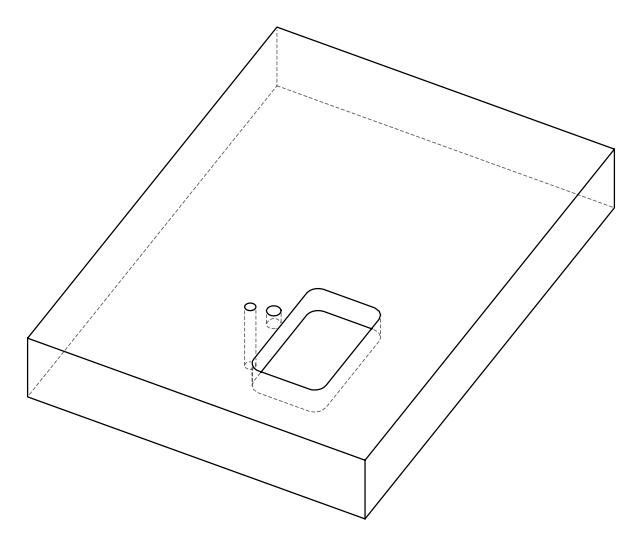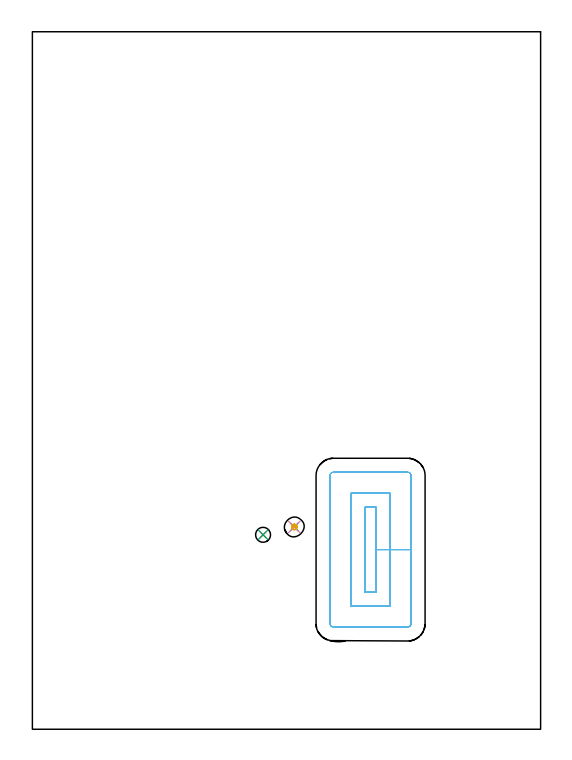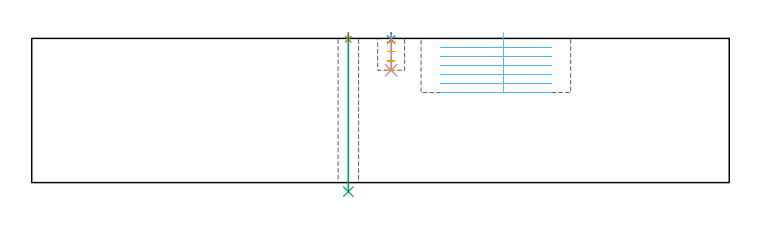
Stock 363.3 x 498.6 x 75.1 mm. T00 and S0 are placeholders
(PLAN: 6 operations, 4 tool changes, 10.1 min)
(1 SPOT_DRILL | STEP1HOLE | NXT0321_9005460120000 | 0.03 min | 1 mm3)
(2 SPOT_DRILL_1 | STEP1POCKET | NXT0321_9005460120000 | 0.03 min | 122 mm3)
(3 DRILL_THROUGH_HOLE_INTO_CENTER | STEP1HOLE | UGT0301_219 | 0.33 min | 6589 mm3)
(4 DRILL_BLIND_HOLE_INTO_CENTER | STEP1POCKET | NXT0301_128 | 0.08 min | 1744 mm3)
(5 MILL_ROUGH_BLIND_HOLE_CONTOUR | STEP1POCKET | NXT0201_013 | Spiral | 0.33 min | 806 mm3)
(6 MILL_RECTANGULAR_POCKET | POCKET_RECTANGULAR_STRAIGHT | UGT0201_136 | Follow Part, ap 5, ae 75% | 9.29 min | 283279 mm3)
(TOOL NXT0321_9005460120000 | NC Spot Drill, 142deg, 12mm, Carbide, Uncoated | D12 PA142 FL30 Z2)
(TOOL UGT0301_219 | Twist Drill 10.7 mm | D10.7 PA118 FL90 Z2)
(TOOL NXT0301_128 | Carbide Drill 12mm [861.1-1200-036A1-GP GC34] | D12 PA150 FL37.4 Z2)
(TOOL NXT0201_013 | ENDMILL 10mm | D10 FL30 Z4)
(TOOL UGT0201_136 | Carbide End Mill 20.0 | D20 FL30 Z4)
(OP 1 SPOT_DRILL)
G17 G21 G94 G90
T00 M6
G54
G17 G0 G90 X164.9 Y139. S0 M3
G43 Z85.1 H0
G94 G81 G98 Z74.639 F250. R78.1
G80
M5
M2
(OP 2 SPOT_DRILL_1)
G17 G21 G94 G90
T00 M6
G54
G17 G0 G90 X187.2 Y144.6 S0 M3
G43 Z85.1 H0
G94 G81 G98 Z74.497 F250. R78.1
G80
M5
M2
(OP 3 DRILL_THROUGH_HOLE_INTO_CENTER)
G17 G21 G94 G90
T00 M6
G54
G17 G0 G90 X164.9 Y139. S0 M3
G43 Z85.1 H0
G94 G73 G98 Z-4.715 F250. Q9.977 R77.1
G80
M5
M2
(OP 4 DRILL_BLIND_HOLE_INTO_CENTER)
G17 G21 G94 G90
T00 M6
G54
G17 G0 G90 X187.2 Y144.6 S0 M3
G43 Z85.1 H1
G94 G81 G98 Z58.5 F250. R77.1
G80
M5
M2
(OP 5 MILL_ROUGH_BLIND_HOLE_CONTOUR)
G17 G21 G94 G90
T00 M6
G54
G17 G0 G90 X187.2 Y144.6 S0 M3
G43 Z85.1 H0
Z73.2
G94 G3 X187.69 Y146.11 R0.834 F250.
X185.582 Y145.776 R1.51
X186.024 Y142.982 R2.
X185.582 Y145.776 R-2.
X185.803 Y144.379 R1.
X187.2 Y144.6 R1.
G0 Z68.3
G3 X187.69 Y146.11 R0.834
X185.582 Y145.776 R1.51
X186.024 Y142.982 R2.
X185.582 Y145.776 R-2.
X185.803 Y144.379 R1.
X187.2 Y144.6 R1.
G0 Z63.4
G3 X187.69 Y146.11 R0.834
X185.582 Y145.776 R1.51
X186.024 Y142.982 R2.
X185.582 Y145.776 R-2.
X185.803 Y144.379 R1.
X187.2 Y144.6 R1.
G0 Z58.5
G3 X187.69 Y146.11 R0.834
X185.582 Y145.776 R1.51
X186.024 Y142.982 R2.
X185.582 Y145.776 R-2.
X185.803 Y144.379 R1.
X187.2 Y144.6 R1.
G0 Z85.1
M5
M2
(OP 6 MILL_RECTANGULAR_POCKET)
G17 G21 G94 G90
T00 M6
G54
G17 G0 G90 X245.7 Y99.663 S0 M3
G43 Z85.1 H0
Z78.1
G94 G1 Y128.4 Z70.4 F250.
Y158.7 F500.
X237.8
Y98.1
X245.7
Y128.4
X255.7
Y168.7
X227.8
Y88.1
X255.7
Y128.4
X270.7
Y181.3
G3 X268.3 Y183.7 R2.4
G1 X215.2
G3 X212.8 Y181.3 R2.4
G1 Y75.5
G3 X215.2 Y73.1 R2.4
G1 X268.3
G3 X270.7 Y75.5 R2.4
G1 Y128.4
Y129.4
G0 X245.7 Y99.663 Z73.4
G1 Y128.4 Z65.7 F250.
Y158.7 F500.
X237.8
Y98.1
X245.7
Y128.4
X255.7
Y168.7
X227.8
Y88.1
X255.7
Y128.4
X270.7
Y181.3
G3 X268.3 Y183.7 R2.4
G1 X215.2
G3 X212.8 Y181.3 R2.4
G1 Y75.5
G3 X215.2 Y73.1 R2.4
G1 X268.3
G3 X270.7 Y75.5 R2.4
G1 Y128.4
Y129.4
G0 X245.7 Y99.663 Z68.7
G1 Y128.4 Z61. F250.
Y158.7 F500.
X237.8
Y98.1
X245.7
Y128.4
X255.7
Y168.7
X227.8
Y88.1
X255.7
Y128.4
X270.7
Y181.3
G3 X268.3 Y183.7 R2.4
G1 X215.2
G3 X212.8 Y181.3 R2.4
G1 Y75.5
G3 X215.2 Y73.1 R2.4
G1 X268.3
G3 X270.7 Y75.5 R2.4
G1 Y128.4
Y129.4
G0 X245.7 Y99.663 Z64.
G1 Y128.4 Z56.3 F250.
Y158.7 F500.
X237.8
Y98.1
X245.7
Y128.4
X255.7
Y168.7
X227.8
Y88.1
X255.7
Y128.4
X270.7
Y181.3
G3 X268.3 Y183.7 R2.4
G1 X215.2
G3 X212.8 Y181.3 R2.4
G1 Y75.5
G3 X215.2 Y73.1 R2.4
G1 X268.3
G3 X270.7 Y75.5 R2.4
G1 Y128.4
Y129.4
G0 X245.7 Y99.663 Z59.3
G1 Y128.4 Z51.6 F250.
Y158.7 F500.
X237.8
Y98.1
X245.7
Y128.4
X255.7
Y168.7
X227.8
Y88.1
X255.7
Y128.4
X270.7
Y181.3
G3 X268.3 Y183.7 R2.4
G1 X215.2
G3 X212.8 Y181.3 R2.4
G1 Y75.5
G3 X215.2 Y73.1 R2.4
G1 X268.3
G3 X270.7 Y75.5 R2.4
G1 Y128.4
Y129.4
G0 X245.7 Y99.663 Z54.6
G1 Y128.4 Z46.9 F250.
Y158.7 F500.
X237.8
Y98.1
X245.7
Y128.4
X255.7
Y168.7
X227.8
Y88.1
X255.7
Y128.4
X270.7
Y181.3
G3 X268.3 Y183.7 R2.4
G1 X215.2
G3 X212.8 Y181.3 R2.4
G1 Y75.5
G3 X215.2 Y73.1 R2.4
G1 X268.3
G3 X270.7 Y75.5 R2.4
G1 Y128.4
Y129.4
G0 Z85.1
M5
M2
